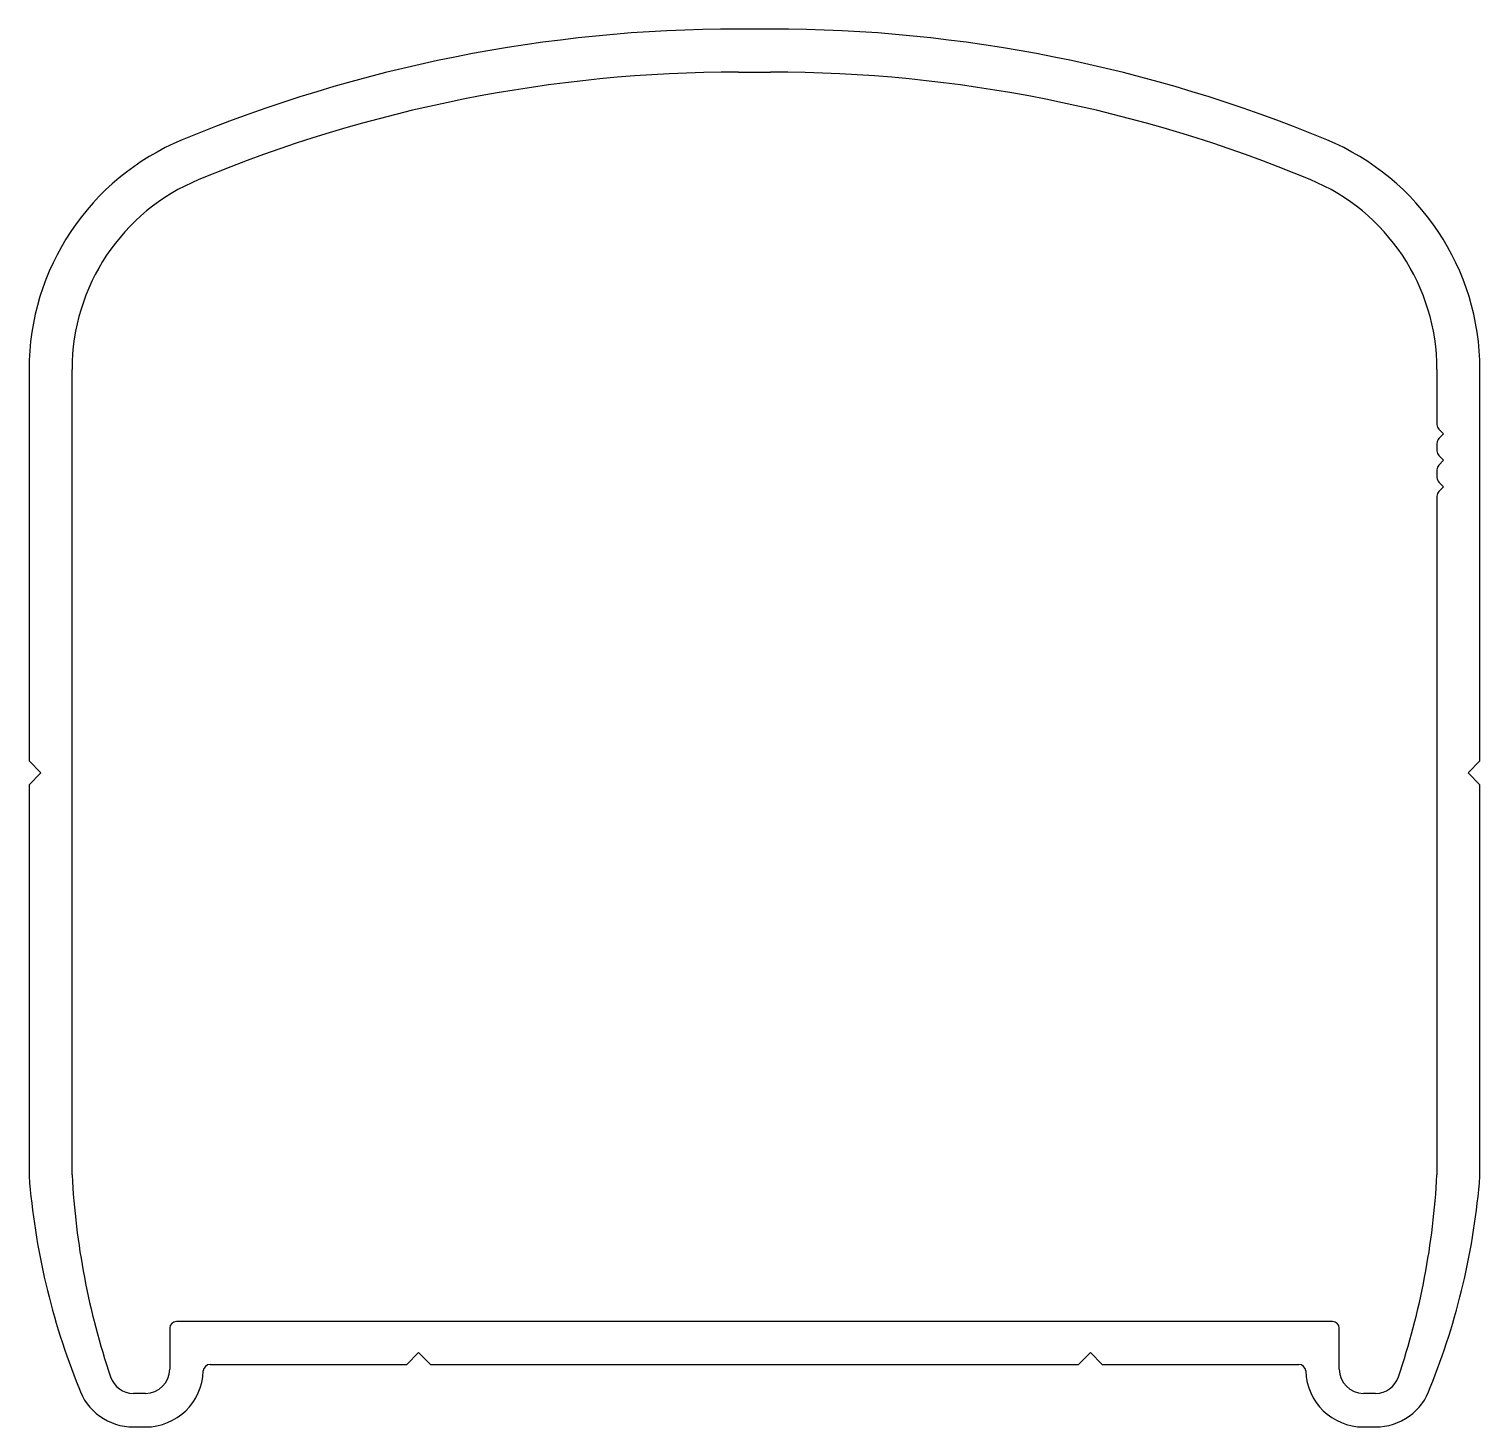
# Model space of a CAD drawing. Extents: x -27.4 to 27.4, y 42.7 to 95.5.
import ezdxf

# ---------------------------------------------------------------- set-up
doc = ezdxf.new("R2010")
doc.units = 0
doc.layers.get('0').update_dxf_attribs({"linetype": 'CONTINUOUS'})

msp = doc.modelspace()

# ---------------------------------------------------------------- linework, layer by layer
for p, q in [((0, 95.509), (-0.61, 95.509)), ((0.61, 95.509), (0, 95.509)), ((-0.61, 93.884), (0, 93.884)), ((0, 93.884), (0.61, 93.884)), ((-27.432, 82.64), (-27.432, 67.841)), ((-25.806, 67.564), (-25.806, 82.64)), ((25.806, 82.64), (25.806, 80.924)), ((27.432, 67.841), (27.432, 82.64)), ((25.806, 80.924), (25.806, 80.559)), ((25.88, 80.382), (26.056, 80.205)), ((26.056, 80.205), (25.88, 80.029)), ((25.806, 79.852), (25.806, 79.559)), ((25.88, 79.382), (26.056, 79.206)), ((26.056, 79.206), (25.88, 79.029)), ((25.806, 78.852), (25.806, 78.559)), ((25.88, 78.382), (26.056, 78.206)), ((26.056, 78.206), (25.88, 78.029)), ((25.806, 77.852), (25.806, 67.564)), ((-27.432, 67.841), (-26.982, 67.391)), ((-25.806, 52.191), (-25.806, 67.564)), ((25.806, 67.564), (25.806, 52.191)), ((26.982, 67.391), (27.432, 67.841)), ((-26.982, 67.391), (-27.432, 66.941)), ((-27.432, 66.941), (-27.432, 52.149)), ((27.432, 66.941), (26.982, 67.391)), ((27.432, 52.149), (27.432, 66.941)), ((21.857, 46.653), (-21.857, 46.653)), ((-22.111, 46.399), (-22.111, 44.85)), ((22.111, 44.85), (22.111, 46.399)), ((-20.588, 45.028), (-13.151, 45.028)), ((-13.151, 45.028), (-12.7, 45.478)), ((-12.7, 45.478), (-12.249, 45.028)), ((-12.249, 45.028), (-10.183, 45.028)), ((-10.183, 45.028), (12.249, 45.028)), ((12.249, 45.028), (12.7, 45.478)), ((12.7, 45.478), (13.15, 45.028)), ((13.15, 45.028), (15.217, 45.028)), ((15.217, 45.028), (20.588, 45.028)), ((-23.025, 43.936), (-23.482, 43.936)), ((23.482, 43.936), (23.025, 43.936)), ((-23.482, 42.666), (-23.025, 42.666)), ((23.025, 42.666), (23.482, 42.666))]:
    msp.add_line(p, q)
for centre, radius, start, end in [((-0.61, 40.645), 54.864, 90, 112.5345), ((0.61, 40.645), 54.864, 67.4655, 90), ((-0.61, 40.645), 53.238, 90, 112.5345), ((0.61, 40.645), 53.238, 67.4655, 90), ((-18.034, 82.64), 9.398, 112.5345, 180), ((18.034, 82.64), 9.398, 0, 67.4655), ((-18.034, 82.64), 7.772, 112.5345, 180), ((18.034, 82.64), 7.772, 0, 67.4655), ((26.056, 80.559), 0.25, 180, 225), ((26.056, 79.852), 0.25, 135, 180), ((26.056, 79.559), 0.25, 180, 225), ((26.056, 78.852), 0.25, 135, 180), ((26.056, 78.559), 0.25, 180, 225), ((26.056, 77.852), 0.25, 135, 180), ((-0.463, 54.27), 27.052, 184.496, 201.9642), ((2.679, 53.676), 28.524, 182.9842, 198.6429), ((-2.679, 53.676), 28.524, 341.3571, 357.0158), ((0.463, 54.27), 27.052, 338.0358, 355.504), ((-21.857, 46.399), 0.254, 90, 180), ((21.857, 46.399), 0.254, 0, 90), ((-20.588, 44.774), 0.254, 90, 178.2091), ((20.588, 44.774), 0.254, 1.7909, 90), ((-23.482, 44.85), 0.914, 198.6429, 270), ((-23.025, 44.85), 0.914, 270, 0), ((-23.025, 44.85), 2.184, 270, 358.2091), ((23.025, 44.85), 2.184, 181.7909, 270), ((23.025, 44.85), 0.914, 180, 270), ((23.482, 44.85), 0.914, 270, 341.3571), ((-23.482, 44.85), 2.184, 198.6429, 270), ((23.482, 44.85), 2.184, 270, 341.3571)]:
    msp.add_arc(centre, radius, start, end)

doc.saveas('drawing.dxf')
